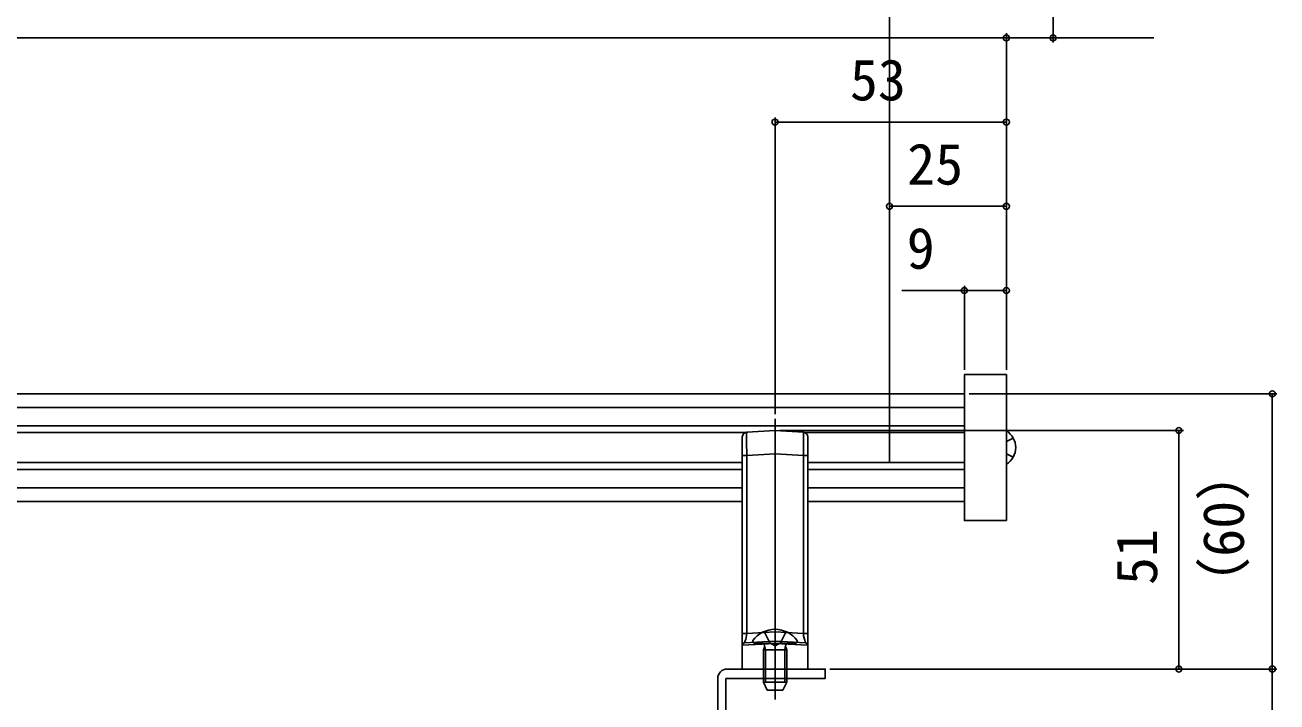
# Model space of a CAD drawing. Units: millimetres, scale not verified. Extents: x -525 to 525, y -783 to 778.
# Drawn here: x 88.5 to 356.4, y -569.8 to -425.1 of the extents above; entities that cross this region are included whole.
import ezdxf
from ezdxf.enums import TextEntityAlignment as Align

# ---------------------------------------------------------------- set-up
doc = ezdxf.new("R2010")
doc.units = ezdxf.units.MM
doc.header["$LTSCALE"] = 4
for name, color, linetype in [('0-4_YKK_12', 2, 'Continuous'), ('0-5_YKK_13', 4, 'Continuous'), ('0-6_YKK_D', 6, 'Continuous')]:
    doc.layers.add(name, color=color, linetype=linetype)
doc.styles.add('ＭＳ ゴシック', font='')
doc.styles.get('ＭＳ ゴシック').set_extended_font_data('MS Gothic')

msp = doc.modelspace()

# ---------------------------------------------------------------- linework, layer by layer
at = {"layer": '0-4_YKK_12'}
for p, q in [((289.507, -503.944), (-335.497, -503.944)), ((289.507, -506.844), (-335.497, -506.844)), ((289.507, -510.775), (-335.497, -510.775)), ((248.997, -509.301), (248.997, -569.331)), ((242.619, -512.244), (-288.619, -512.244)), ((289.507, -512.244), (255.375, -512.244)), ((-287.997, -518.644), (241.997, -518.644)), ((289.507, -518.644), (255.997, -518.644)), ((-287.997, -520.113), (241.997, -520.113)), ((289.507, -520.113), (255.997, -520.113)), ((-287.997, -524.044), (241.997, -524.044)), ((289.507, -524.044), (255.997, -524.044)), ((-287.997, -526.944), (241.997, -526.944)), ((289.507, -526.944), (255.997, -526.944))]:
    msp.add_line(p, q, dxfattribs=at)
at = {"layer": '0-5_YKK_13'}
for p, q in [((273.497, -518.644), (273.497, -217.377)), ((241.997, -517.163), (241.997, -513.17)), ((242.936, -512.172), (248.997, -511.801)), ((248.997, -511.801), (248.997, -516.792)), ((248.997, -511.801), (255.058, -512.172)), ((255.997, -513.17), (255.997, -517.163)), ((299.973, -513.394), (298.507, -514.125)), ((248.997, -516.792), (242.936, -517.163)), ((248.997, -516.792), (248.997, -554.805)), ((255.058, -517.163), (248.997, -516.792)), ((299.973, -517.494), (298.507, -516.763)), ((242.936, -517.163), (241.997, -517.163)), ((241.997, -555.176), (241.997, -517.163)), ((242.936, -517.163), (242.936, -555.176)), ((255.058, -555.176), (255.058, -517.163)), ((242.467, -557.201), (248.997, -556.801)), ((242.936, -555.176), (248.997, -554.805)), ((244.247, -556.703), (244.247, -556.803)), ((246.647, -554.791), (247.852, -557.208)), ((248.997, -557.817), (247.852, -557.208)), ((248.997, -554.805), (255.058, -555.176)), ((248.997, -556.801), (248.997, -554.805)), ((248.997, -556.801), (255.528, -557.201)), ((248.997, -557.817), (250.142, -557.208)), ((251.347, -554.791), (250.142, -557.208)), ((253.747, -556.703), (253.747, -556.803)), ((248.997, -557.302), (241.997, -557.7)), ((241.997, -557.7), (241.997, -562.801)), ((253.247, -557.303), (244.747, -557.303)), ((246.497, -558.703), (246.713, -558.108)), ((246.497, -558.703), (246.497, -564.801)), ((246.497, -558.703), (251.497, -558.703)), ((246.93, -558.703), (246.737, -557.78)), ((246.93, -558.703), (246.93, -564.801)), ((255.997, -557.7), (248.997, -557.302)), ((248.997, -557.302), (248.997, -562.801)), ((251.064, -558.703), (251.258, -557.78)), ((251.064, -558.703), (251.064, -564.801)), ((251.497, -558.703), (251.281, -558.108)), ((251.497, -558.703), (251.497, -564.801)), ((255.997, -557.7), (255.997, -562.801)), ((236.747, -564.801), (236.747, -580.801)), ((238.5, -580.8), (238.5, -564.801)), ((241.997, -562.801), (248.997, -562.801)), ((246.497, -564.801), (246.497, -565.603)), ((246.93, -564.801), (246.93, -565.603)), ((248.997, -562.801), (255.997, -562.801)), ((251.064, -564.801), (251.064, -565.603)), ((251.497, -564.801), (251.497, -565.603)), ((246.497, -565.603), (247.297, -567.303)), ((246.497, -565.603), (251.497, -565.603)), ((247.297, -567.303), (250.697, -567.303)), ((250.697, -567.303), (251.497, -565.603))]:
    msp.add_line(p, q, dxfattribs=at)
msp.add_lwpolyline([(298.507, -531.044), (298.507, -523.194), (298.507, -499.844), (289.507, -499.844), (289.507, -531.044)], close=True, dxfattribs=at)
for points in [[(255.058, -517.163), (255.997, -517.163), (255.997, -555.176)], [(242.936, -555.176), (242.736, -555.176), (242.536, -555.176), (242.351, -555.176), (242.196, -555.176), (242.083, -555.176), (242.018, -555.176), (241.997, -555.176)], [(241.997, -557.7), (241.997, -557.692), (241.997, -557.666), (241.997, -557.622), (241.997, -557.559), (241.997, -557.476), (241.997, -557.374), (241.997, -557.253), (241.997, -557.114), (241.997, -556.959), (241.997, -556.785), (241.997, -556.594), (241.997, -556.385), (241.997, -556.162), (241.997, -555.927), (241.997, -555.682), (241.997, -555.43), (241.997, -555.176)], [(242.936, -555.176), (242.902, -555.626), (242.826, -556.051), (242.72, -556.432), (242.609, -556.751), (242.525, -556.998), (242.479, -557.147)], [(248.997, -556.801), (248.997, -556.869), (248.997, -557.052), (248.997, -557.302)], [(255.058, -555.176), (255.532, -555.176), (255.872, -555.176), (255.997, -555.176), (255.997, -555.446), (255.997, -555.712), (255.997, -555.971), (255.997, -556.219), (255.997, -556.452), (255.997, -556.667), (255.997, -556.863), (255.997, -557.038), (255.997, -557.194), (255.997, -557.331), (255.997, -557.446), (255.997, -557.54), (255.997, -557.611), (255.997, -557.662), (255.997, -557.689), (255.997, -557.7)], [(255.058, -555.176), (255.101, -555.71), (255.207, -556.2), (255.338, -556.623), (255.451, -556.948), (255.515, -557.144)], [(238.497, -564.801), (259.747, -564.801), (259.747, -562.801), (238.747, -562.801)]]:
    msp.add_lwpolyline(points, dxfattribs=at)
for centre, radius, start, end in [((242.997, -513.17), 1, 93.5, 180), ((254.997, -513.17), 1, 0, 86.5), ((296.307, -515.444), 4.2, 301.58814, 58.41186), ((248.997, -560.203), 5.9, 36.38156, 143.61844), ((242.497, -557.7), 0.5, 93.5, 180), ((244.747, -556.803), 0.5, 180, 270), ((253.247, -556.803), 0.5, 270, 0), ((255.497, -557.7), 0.5, 0, 86.5), ((246.149, -557.903), 0.6, 340.03043, 90), ((251.845, -557.903), 0.6, 90, 199.96957), ((238.747, -564.801), 2, 90, 180)]:
    msp.add_arc(centre, radius, start, end, dxfattribs=at)
for centre, major_axis, start_param, end_param in [((242.997, -517.178), (0.061, -5.006), 3.1421876, 4.709257), ((254.997, -517.178), (-0.061, -5.006), 1.5739283, 3.1409977)]:
    msp.add_ellipse(centre, major_axis=major_axis, ratio=0.012158, start_param=start_param, end_param=end_param, dxfattribs=at)
at = {"layer": '0-6_YKK_D'}
for p, q in [((308.497, -128.934), (308.497, -428.844)), ((-344.497, -427.844), (298.507, -427.844)), ((298.507, -498.844), (298.507, -426.844)), ((298.507, -498.844), (298.507, -426.844)), ((248.997, -508.301), (248.997, -444.844)), ((248.997, -445.844), (298.507, -445.844)), ((298.507, -498.844), (298.507, -444.844)), ((273.497, -460.844), (273.497, -464.844)), ((298.507, -498.844), (298.507, -462.844)), ((273.497, -463.844), (298.507, -463.844)), ((289.507, -498.844), (289.507, -480.844)), ((298.507, -498.844), (298.507, -480.844)), ((290.507, -503.944), (356.405, -503.944)), ((355.405, -503.944), (355.405, -562.801)), ((249.997, -511.801), (336.405, -511.801)), ((335.405, -562.801), (335.405, -511.801)), ((260.747, -562.801), (336.405, -562.801)), ((260.747, -562.801), (356.405, -562.801)), ((260.747, -562.801), (356.405, -562.801)), ((355.405, -562.801), (355.405, -582.801))]:
    msp.add_line(p, q, dxfattribs=at)
for points in [[(298.507, -427.844), (308.497, -427.844), (330.047, -427.844)], [(298.507, -481.844), (289.507, -481.844), (276.139, -481.844)]]:
    msp.add_lwpolyline(points, dxfattribs=at)
for centre in [(298.507, -427.844), (298.507, -427.844), (308.497, -427.844), (248.997, -445.844), (298.507, -445.844), (273.497, -463.844), (298.507, -463.844), (289.507, -481.844), (298.507, -481.844), (355.405, -503.944), (335.405, -511.801), (335.405, -562.801), (355.405, -562.801), (355.405, -562.801)]:
    msp.add_circle(centre, 0.637, dxfattribs=at)

# ---------------------------------------------------------------- texts
at = {"layer": '0-6_YKK_D', "style": 'ＭＳ ゴシック'}
for s, p in [('53', (265.025, -443.844)), ('25', (277.275, -461.844)), ('9', (277.184, -479.844))]:
    msp.add_text(s, height=8.798, dxfattribs=at).set_placement(p, align=Align.BOTTOM_LEFT)
for s, p in [('（60）', (351.974, -550.793)), ('51', (333.405, -544.835))]:
    msp.add_text(s, height=8.798, rotation=90, dxfattribs=at).set_placement(p, align=Align.BOTTOM_LEFT)

doc.saveas('drawing.dxf')
